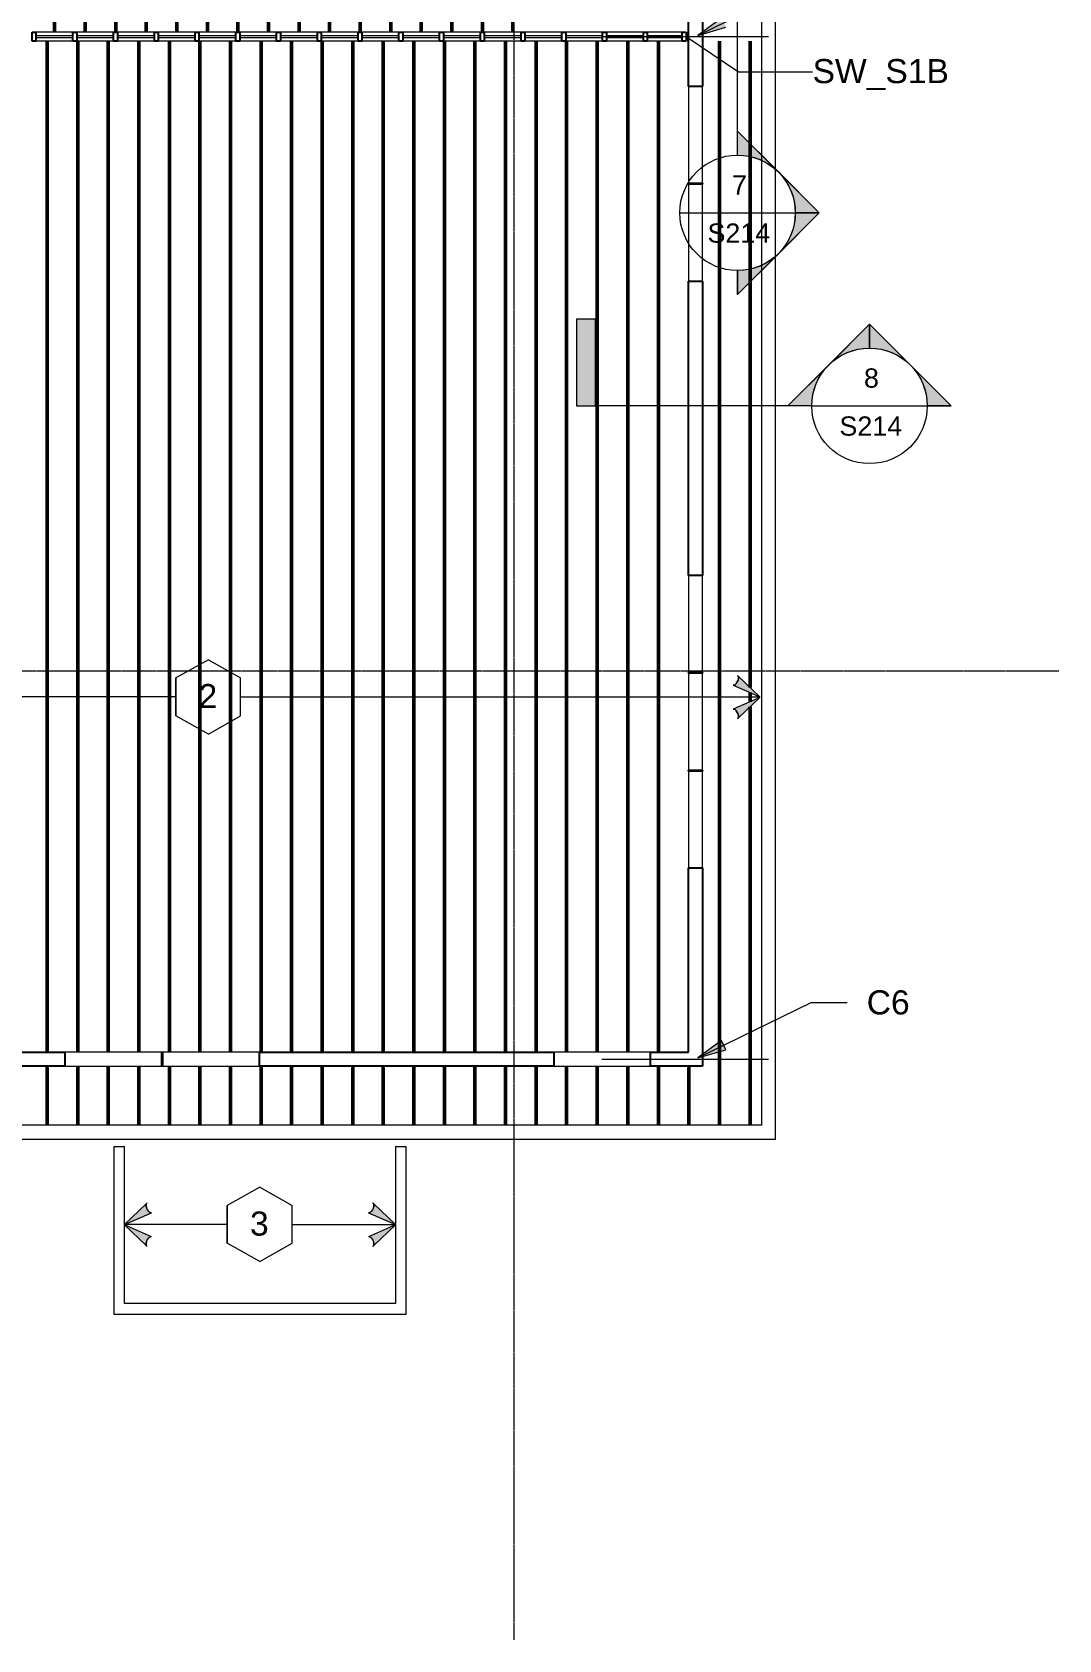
# Model space of a CAD drawing. Header units: inches. Extents: x -4036 to -1914, y 2 to 12338.
# Drawn here: x -2363 to -1959, y 9786 to 10418 of the extents above; entities that cross this region are included whole.
import ezdxf

# ---------------------------------------------------------------- set-up
doc = ezdxf.new("R2010")
doc.units = ezdxf.units.IN
doc.header["$MEASUREMENT"] = 0
doc.linetypes.add('Línea de rejilla', pattern=[0.875, 0.5, -0.125, 0.125, -0.125])
for name, color, linetype, lineweight in [('A-ANNO-NOTE', 131, 'Continuous', 9), ('A-DETL-GENF', 92, 'Continuous', 9), ('A-DETL-THIN', 151, 'Continuous', 9), ('A-GLAZ-CURT', 52, 'Continuous', 9), ('A-GLAZ-CWMG', 51, 'Continuous', 9), ('A-WALL', 113, 'Continuous', 9), ('A-WALL-IDEN', 211, 'Continuous', 9), ('G-ANNO-SYMB', 111, 'Continuous', 9), ('G-ANNO-TEXT', 231, 'Continuous', 9), ('I-WALL', 2, 'Continuous', 9), ('S-BEAM', 12, 'Continuous', 9), ('S-BEAM-ANLY', 10, 'Continuous', 50), ('S-GRID', 1, 'Continuous', 9)]:
    doc.layers.add(name, color=color, linetype=linetype, lineweight=lineweight)
doc.styles.add('Arial', font='arial.ttf', dxfattribs={"height": 9.448819})
doc.styles.add('Arial_2', font='arial.ttf', dxfattribs={"height": 7.559055})

# ---------------------------------------------------------------- blocks, each defined once
blk = doc.blocks.new('System Panel - PlyWood-764934-FRAMING PLAN - 2ND FLOOR')
at = {"layer": 'A-GLAZ-CURT', "lineweight": 18}
for p, q in [((-6.88, -0.5), (-6.88, 0.5)), ((-6.88, 0.5), (6.88, 0.5)), ((6.88, 0.5), (6.88, -0.5)), ((6.88, -0.5), (-6.88, -0.5))]:
    blk.add_line(p, q, dxfattribs=at)
blk = doc.blocks.new('System Panel - PlyWood-764936-FRAMING PLAN - 2ND FLOOR')
at = {"layer": 'A-GLAZ-CURT', "lineweight": 18}
for p, q in [((-7.25, -0.5), (-7.25, 0.5)), ((-7.25, 0.5), (7.25, 0.5)), ((7.25, 0.5), (7.25, -0.5)), ((7.25, -0.5), (-7.25, -0.5))]:
    blk.add_line(p, q, dxfattribs=at)
blk = doc.blocks.new('Rectangular Mullion - 3 1_2_-735840-FRAMING PLAN - 2ND FLOOR')
at = {"layer": 'A-GLAZ-CWMG'}
for p, q in [((-2918.07, 10459.04), (-2918.07, 10472.79)), ((-2914.57, 10459.04), (-2914.57, 10472.79))]:
    blk.add_line(p, q, dxfattribs=at)
blk = doc.blocks.new('Rectangular Mullion - 3 1_2_-735841-FRAMING PLAN - 2ND FLOOR')
at = {"layer": 'A-GLAZ-CWMG'}
for p, q in [((-3206.07, 10485.26), (-3206.07, 10499.76)), ((-3202.57, 10485.26), (-3202.57, 10499.76))]:
    blk.add_line(p, q, dxfattribs=at)
blk = doc.blocks.new('Rectangular Mullion - 3 1_2_-735870-FRAMING PLAN - 2ND FLOOR')
at = {"layer": 'A-GLAZ-CWMG', "lineweight": 25}
for p, q in [((-1.5, 1.75), (0, 1.75)), ((-1.5, -1.75), (-1.5, 1.75)), ((0, 1.75), (0, -1.75)), ((0, -1.75), (-1.5, -1.75))]:
    blk.add_line(p, q, dxfattribs=at)
blk = doc.blocks.new('Rectangular Mullion - 3 1_2_-735844-FRAMING PLAN - 2ND FLOOR')
at = {"layer": 'A-GLAZ-CWMG', "lineweight": 25}
for p, q in [((0.75, 1.75), (-0.75, 1.75)), ((-0.75, 1.75), (-0.75, -1.75)), ((0.75, -1.75), (0.75, 1.75)), ((-0.75, -1.75), (0.75, -1.75))]:
    blk.add_line(p, q, dxfattribs=at)
blk = doc.blocks.new('TRUSS - 24_-V81-FRAMING PLAN - 2ND FLOOR')
at = {"layer": 'S-BEAM'}
for p, q in [((-189.65, 0), (-212.8, 0)), ((212.8, 0), (-184.15, 0))]:
    blk.add_line(p, q, dxfattribs=at)
blk = doc.blocks.new('TRUSS - 24_-V82-FRAMING PLAN - 2ND FLOOR')
at = {"layer": 'S-BEAM'}
blk.add_line((-189.65, 0), (-212.8, 0), dxfattribs=at)
blk = doc.blocks.new('TRUSS - 24_-1506883-FRAMING PLAN - 2ND FLOOR')
at = {"layer": 'S-BEAM'}
blk.add_line((212.8, 0), (-212.8, 0), dxfattribs=at)
blk = doc.blocks.new('TRUSS - 24_-V85-FRAMING PLAN - 2ND FLOOR')
at = {"layer": 'S-BEAM'}
for p, q in [((-48.61, 0), (-212.8, 0)), ((-42.99, 0), (-46.61, 0)), ((212.8, 0), (-41, 0))]:
    blk.add_line(p, q, dxfattribs=at)
blk = doc.blocks.new('TRUSSES - TRUSSES-1430589-FRAMING PLAN - 2ND FLOOR')
at = {"layer": 'A-DETL-GENF'}
h = blk.add_hatch(color=256, dxfattribs=at)
h.paths.add_polyline_path([(-207.94, 8.4), (-216.54, 0.23), (-206.18, 4.79), (-206.39, 4.81), (-206.61, 4.9), (-206.85, 5.06), (-207.3, 5.53), (-207.7, 6.17), (-207.97, 6.89), (-208.08, 7.59), (-208.03, 8.17)], flags=0)
h.paths.add_polyline_path([(-216.54, 0), (-207.94, -8.17), (-208.03, -7.95), (-208.08, -7.68), (-208.05, -7.02), (-207.85, -6.3), (-207.51, -5.61), (-207.08, -5.04), (-206.61, -4.68), (-206.39, -4.59), (-206.18, -4.56), (-205.99, -4.6)], flags=0)
h = blk.add_hatch(color=256, dxfattribs=at)
h.paths.add_polyline_path([(207.94, 8.4), (208.03, 8.17), (208.08, 7.9), (208.05, 7.25), (207.85, 6.53), (207.51, 5.84), (207.08, 5.27), (206.61, 4.9), (206.39, 4.81), (206.18, 4.79), (205.99, 4.83), (216.54, 0.23)], flags=0)
h.paths.add_polyline_path([(216.54, 0), (206.18, -4.56), (206.39, -4.59), (206.61, -4.68), (206.85, -4.83), (207.3, -5.31), (207.7, -5.95), (207.97, -6.66), (208.08, -7.36), (208.03, -7.95), (207.94, -8.17), (212.49, -3.85)], flags=0)
for p, q in [((0, 14.61), (-12.61, 7.43)), ((0, 14.61), (12.85, 7.43)), ((-207.94, 8.4), (-216.54, 0.23)), ((-207.94, 8.4), (-207.66, 8.66)), ((-12.61, 7.43), (-12.61, -7.43)), ((12.85, -7.43), (12.85, 7.43)), ((12.85, 7.43), (12.85, -7.43)), ((207.94, 8.4), (207.66, 8.66)), ((216.54, 0.23), (207.94, 8.4)), ((-216.54, 0.23), (-205.99, 4.83)), ((-216.54, 0), (-207.94, -8.17)), ((-205.99, -4.6), (-216.54, 0)), ((-12.61, 0), (-216.54, 0)), ((12.85, 0), (216.54, 0)), ((205.99, 4.83), (216.54, 0.23)), ((216.54, 0), (205.99, -4.6)), ((207.94, -8.17), (216.54, 0)), ((-207.94, -8.17), (-207.66, -8.43)), ((0, -14.56), (-12.61, -7.43)), ((0, -14.56), (12.85, -7.43)), ((207.94, -8.17), (207.66, -8.43))]:
    blk.add_line(p, q, dxfattribs=at)
for centre, major_axis, start_param, end_param in [((-206.82, 6.74), (-0.84, 1.91), 0.527907, 1.031328), ((-206.82, 6.74), (-0.84, 1.91), 1.058732, 1.553534), ((-206.82, 6.74), (-0.84, 1.91), 0, 0.515859), ((206.82, 6.74), (0.84, 1.91), 5.767326, 6.283185), ((206.82, 6.74), (0.84, 1.91), 4.729651, 5.224453), ((206.82, 6.74), (0.84, 1.91), 5.251857, 5.755279), ((-206.82, 6.74), (-0.84, 1.91), 1.586991, 2.08013), ((-206.82, 6.74), (-0.84, 1.91), 2.111632, 2.609761), ((-206.82, 6.74), (-0.84, 1.91), 2.630892, 3.141593), ((206.82, 6.74), (0.84, 1.91), 3.141593, 3.652293), ((206.82, 6.74), (0.84, 1.91), 3.673425, 4.171554), ((206.82, 6.74), (0.84, 1.91), 4.203055, 4.696194), ((-206.82, -6.52), (0.84, 1.91), 1.588058, 2.082861), ((-206.82, -6.52), (0.84, 1.91), 1.061463, 1.554602), ((-206.82, -6.52), (0.84, 1.91), 0.531832, 1.029961), ((-206.82, -6.52), (0.84, 1.91), 0, 0.5107), ((206.82, -6.52), (-0.84, 1.91), 5.772485, 6.283185), ((206.82, -6.52), (-0.84, 1.91), 5.253224, 5.751353), ((206.82, -6.52), (-0.84, 1.91), 4.728584, 5.221723), ((206.82, -6.52), (-0.84, 1.91), 4.200325, 4.695127), ((-206.82, -6.52), (0.84, 1.91), 2.110265, 2.613686), ((-206.82, -6.52), (0.84, 1.91), 2.625734, 3.141593), ((206.82, -6.52), (-0.84, 1.91), 3.141593, 3.657452), ((206.82, -6.52), (-0.84, 1.91), 3.669499, 4.172921)]:
    blk.add_ellipse(centre, major_axis=major_axis, ratio=0.493649, start_param=start_param, end_param=end_param, dxfattribs=at)
for points, knots in [([(-205.99, 4.83), (-206.05, 4.81), (-206.17, 4.78), (-206.39, 4.8), (-206.61, 4.89), (-206.93, 5.1), (-207.32, 5.5), (-207.72, 6.16), (-208.02, 6.96), (-208.11, 7.64), (-208.05, 8.12), (-207.98, 8.31), (-207.94, 8.4)], [0, 0, 0, 0, 0.066667, 0.133333, 0.2, 0.266667, 0.4, 0.533333, 0.666667, 0.833333, 0.916667, 1, 1, 1, 1]), ([(207.94, 8.4), (207.97, 8.33), (208.03, 8.18), (208.1, 7.82), (208.07, 7.26), (207.87, 6.52), (207.54, 5.84), (207.14, 5.3), (206.73, 4.94), (206.39, 4.79), (206.15, 4.78), (206.04, 4.81), (205.99, 4.83)], [0, 0, 0, 0, 0.066667, 0.133333, 0.266667, 0.4, 0.533333, 0.65, 0.766667, 0.883333, 0.941667, 1, 1, 1, 1]), ([(-207.94, -8.17), (-207.97, -8.1), (-208.03, -7.96), (-208.1, -7.59), (-208.07, -7.03), (-207.87, -6.3), (-207.54, -5.62), (-207.14, -5.08), (-206.73, -4.71), (-206.39, -4.57), (-206.15, -4.55), (-206.04, -4.58), (-205.99, -4.6)], [0, 0, 0, 0, 0.066667, 0.133333, 0.266667, 0.4, 0.533333, 0.65, 0.766667, 0.883333, 0.941667, 1, 1, 1, 1]), ([(205.99, -4.6), (206.05, -4.58), (206.17, -4.55), (206.39, -4.57), (206.61, -4.67), (206.93, -4.87), (207.32, -5.28), (207.72, -5.93), (208.02, -6.73), (208.11, -7.41), (208.05, -7.9), (207.98, -8.09), (207.94, -8.17)], [0, 0, 0, 0, 0.066667, 0.133333, 0.2, 0.266667, 0.4, 0.533333, 0.666667, 0.833333, 0.916667, 1, 1, 1, 1])]:
    blk.add_open_spline(points, degree=3, knots=knots, dxfattribs=at)
blk = doc.blocks.new('TRUSSES - TRUSSES-1431472-FRAMING PLAN - 2ND FLOOR')
at = {"layer": 'A-DETL-GENF'}
h = blk.add_hatch(color=256, dxfattribs=at)
h.paths.add_polyline_path([(-44.56, 8.4), (-53.16, 0.23), (-42.8, 4.79), (-43.02, 4.81), (-43.24, 4.9), (-43.48, 5.06), (-43.93, 5.53), (-44.32, 6.17), (-44.59, 6.89), (-44.71, 7.59), (-44.65, 8.17)], flags=0)
h.paths.add_polyline_path([(-53.16, 0), (-44.56, -8.17), (-44.65, -7.95), (-44.7, -7.68), (-44.67, -7.02), (-44.48, -6.3), (-44.14, -5.61), (-43.71, -5.04), (-43.24, -4.68), (-43.02, -4.59), (-42.8, -4.56), (-42.62, -4.6), (-47.87, -2.31)], flags=0)
h = blk.add_hatch(color=256, dxfattribs=at)
h.paths.add_polyline_path([(44.56, 8.4), (44.65, 8.17), (44.7, 7.9), (44.67, 7.25), (44.48, 6.53), (44.14, 5.84), (43.71, 5.27), (43.24, 4.9), (43.02, 4.81), (42.8, 4.79), (42.62, 4.83), (53.16, 0.23)], flags=0)
h.paths.add_polyline_path([(53.16, 0), (42.8, -4.56), (43.02, -4.59), (43.24, -4.68), (43.48, -4.83), (43.93, -5.31), (44.32, -5.95), (44.59, -6.66), (44.71, -7.36), (44.65, -7.95), (44.56, -8.17)], flags=0)
for p, q in [((0, 14.61), (-12.61, 7.43)), ((0, 14.61), (12.85, 7.43)), ((-44.56, 8.4), (-53.16, 0.23)), ((-44.56, 8.4), (-44.29, 8.66)), ((-12.61, 7.43), (-12.61, -7.43)), ((12.85, -7.43), (12.85, 7.43)), ((12.85, 7.43), (12.85, -7.43)), ((44.56, 8.4), (44.29, 8.66)), ((53.16, 0.23), (44.56, 8.4)), ((-53.16, 0.23), (-42.62, 4.83)), ((-53.16, 0), (-44.56, -8.17)), ((-42.62, -4.6), (-53.16, 0)), ((-12.61, 0), (-53.16, 0)), ((12.85, 0), (53.16, 0)), ((42.62, 4.83), (53.16, 0.23)), ((53.16, 0), (42.62, -4.6)), ((44.56, -8.17), (53.16, 0)), ((-44.56, -8.17), (-44.29, -8.43)), ((0, -14.56), (-12.61, -7.43)), ((0, -14.56), (12.85, -7.43)), ((44.56, -8.17), (44.29, -8.43))]:
    blk.add_line(p, q, dxfattribs=at)
for centre, major_axis, start_param, end_param in [((-43.45, 6.74), (-0.84, 1.91), 0.527907, 1.031328), ((-43.45, 6.74), (-0.84, 1.91), 1.058732, 1.553534), ((-43.45, 6.74), (-0.84, 1.91), 0, 0.515859), ((43.45, 6.74), (0.84, 1.91), 5.767326, 6.283185), ((43.45, 6.74), (0.84, 1.91), 4.729651, 5.224453), ((43.45, 6.74), (0.84, 1.91), 5.251857, 5.755279), ((-43.45, 6.74), (-0.84, 1.91), 1.586991, 2.08013), ((-43.45, 6.74), (-0.84, 1.91), 2.111632, 2.609761), ((-43.45, 6.74), (-0.84, 1.91), 2.630892, 3.141593), ((43.45, 6.74), (0.84, 1.91), 3.141593, 3.652293), ((43.45, 6.74), (0.84, 1.91), 3.673425, 4.171554), ((43.45, 6.74), (0.84, 1.91), 4.203055, 4.696194), ((-43.45, -6.52), (0.84, 1.91), 1.588058, 2.082861), ((-43.45, -6.52), (0.84, 1.91), 1.061463, 1.554602), ((-43.45, -6.52), (0.84, 1.91), 0.531832, 1.029961), ((-43.45, -6.52), (0.84, 1.91), 0, 0.5107), ((43.45, -6.52), (-0.84, 1.91), 5.772485, 6.283185), ((43.45, -6.52), (-0.84, 1.91), 5.253224, 5.751353), ((43.45, -6.52), (-0.84, 1.91), 4.728584, 5.221723), ((43.45, -6.52), (-0.84, 1.91), 4.200325, 4.695127), ((-43.45, -6.52), (0.84, 1.91), 2.110265, 2.613686), ((-43.45, -6.52), (0.84, 1.91), 2.625734, 3.141593), ((43.45, -6.52), (-0.84, 1.91), 3.141593, 3.657452), ((43.45, -6.52), (-0.84, 1.91), 3.669499, 4.172921)]:
    blk.add_ellipse(centre, major_axis=major_axis, ratio=0.493649, start_param=start_param, end_param=end_param, dxfattribs=at)
for points, knots in [([(-42.62, 4.83), (-42.68, 4.81), (-42.8, 4.78), (-43.01, 4.8), (-43.24, 4.89), (-43.55, 5.1), (-43.94, 5.5), (-44.34, 6.16), (-44.64, 6.96), (-44.74, 7.64), (-44.68, 8.12), (-44.61, 8.31), (-44.56, 8.4)], [0, 0, 0, 0, 0.066667, 0.133333, 0.2, 0.266667, 0.4, 0.533333, 0.666667, 0.833333, 0.916667, 1, 1, 1, 1]), ([(44.56, 8.4), (44.6, 8.33), (44.66, 8.18), (44.73, 7.82), (44.7, 7.26), (44.5, 6.52), (44.17, 5.84), (43.77, 5.3), (43.36, 4.94), (43.02, 4.79), (42.78, 4.78), (42.67, 4.81), (42.62, 4.83)], [0, 0, 0, 0, 0.066667, 0.133333, 0.266667, 0.4, 0.533333, 0.65, 0.766667, 0.883333, 0.941667, 1, 1, 1, 1]), ([(-44.56, -8.17), (-44.6, -8.1), (-44.66, -7.96), (-44.73, -7.59), (-44.7, -7.03), (-44.5, -6.3), (-44.17, -5.62), (-43.77, -5.08), (-43.36, -4.71), (-43.02, -4.57), (-42.78, -4.55), (-42.67, -4.58), (-42.62, -4.6)], [0, 0, 0, 0, 0.066667, 0.133333, 0.266667, 0.4, 0.533333, 0.65, 0.766667, 0.883333, 0.941667, 1, 1, 1, 1]), ([(42.62, -4.6), (42.68, -4.58), (42.8, -4.55), (43.01, -4.57), (43.24, -4.67), (43.55, -4.87), (43.94, -5.28), (44.34, -5.93), (44.64, -6.73), (44.74, -7.41), (44.68, -7.9), (44.61, -8.09), (44.56, -8.17)], [0, 0, 0, 0, 0.066667, 0.133333, 0.2, 0.266667, 0.4, 0.533333, 0.666667, 0.833333, 0.916667, 1, 1, 1, 1])]:
    blk.add_open_spline(points, degree=3, knots=knots, dxfattribs=at)
blk = doc.blocks.new('Vista de diseño - Extremo inicial de sección - Rellenado-1561-FRAMING PLAN - 2ND FLOOR')
at = {"layer": 'G-ANNO-SYMB'}
h = blk.add_hatch(color=256, dxfattribs=at)
edge = h.paths.add_edge_path(flags=0)
edge.add_line((-0.2362, 0.3341), (-0.2362, 0.2362))
edge.add_arc((-0.2362, 0), 0.2362, 90, 135)
edge.add_line((-0.4033, 0.167), (-0.2362, 0.3341))
h = blk.add_hatch(color=256, dxfattribs=at)
edge = h.paths.add_edge_path(flags=0)
edge.add_line((-0.2362, 0.3341), (-0.0692, 0.167))
edge.add_arc((-0.2362, 0), 0.2362, 45, 90)
edge.add_line((-0.2362, 0.2362), (-0.2362, 0.3341))
h = blk.add_hatch(color=256, dxfattribs=at)
edge = h.paths.add_edge_path(flags=0)
edge.add_line((-0.5703, 0), (-0.4033, 0.167))
edge.add_arc((-0.2362, 0), 0.2362, 135, 180)
edge.add_line((-0.4724, 0), (-0.5703, 0))
h = blk.add_hatch(color=256, dxfattribs=at)
edge = h.paths.add_edge_path(flags=0)
edge.add_line((0.0978, 0), (0, 0))
edge.add_arc((-0.2362, 0), 0.2362, 360, 405)
edge.add_line((-0.0692, 0.167), (0.0978, 0))
for p, q in [((-0.2362, 0.3341), (-0.5703, 0)), ((-0.2362, 0.3341), (-0.4033, 0.167)), ((-0.2362, 0.3341), (0.0978, 0)), ((-0.2362, 0.2362), (-0.2362, 0.3341)), ((-0.2362, 0.3341), (-0.2362, 0.2362)), ((-0.0692, 0.167), (-0.2362, 0.3341)), ((-0.4033, 0.167), (-0.5703, 0)), ((0.0978, 0), (-0.0692, 0.167)), ((-0.5703, 0), (-0.4724, 0)), ((0, 0), (0.0978, 0)), ((-0.4724, 0), (-0.5703, 0)), ((0, 0), (0.0978, 0))]:
    blk.add_line(p, q, dxfattribs=at)
for start, end in [(360, 180), (90, 135), (45, 90), (135, 180), (360, 45), (180, 360)]:
    blk.add_arc((-0.2362, 0), 0.2362, start, end, dxfattribs=at)
blk = doc.blocks.new('Vista de diseño - Extremo final de sección - Rellenado-14997-FRAMING PLAN - 2ND FLOOR')
at = {"layer": 'G-ANNO-SYMB'}
blk.add_hatch(color=256, dxfattribs=at).paths.add_polyline_path([(0, 0.3543), (0, 0), (-0.0787, 0), (-0.0787, 0.3543)], flags=0)
for p, q in [((0, 0.3543), (-0.0787, 0.3543)), ((-0.0787, 0.3543), (-0.0787, 0)), ((0, 0), (0, 0.3543)), ((-0.0787, 0), (0, 0))]:
    blk.add_line(p, q, dxfattribs=at)

msp = doc.modelspace()

# ---------------------------------------------------------------- hatches: boundary and pattern name
at = {"layer": 'G-ANNO-TEXT'}
for points in [[(-2101.19, 10416.28), (-2090.13, 10419.47), (-2091.89, 10423.06)], [(-2101.19, 10014.83), (-2090.13, 10018.02), (-2091.89, 10021.61)]]:
    msp.add_hatch(color=50, dxfattribs=at).paths.add_polyline_path(points, flags=0)

# ---------------------------------------------------------------- linework, layer by layer
at = {"layer": 'A-DETL-THIN'}
for p, q in [((-2138.91, 10415.79), (-2073.42, 10415.79)), ((-2138.91, 10014.34), (-2073.42, 10014.34))]:
    msp.add_line(p, q, dxfattribs=at)
at = {"layer": 'A-WALL'}
for p, q in [((-2330.52, 9980), (-2330.52, 9914.19)), ((-2330.52, 9980), (-2326.27, 9980)), ((-2326.27, 9918.44), (-2326.27, 9980)), ((-2219.95, 9980), (-2219.95, 9918.44)), ((-2219.95, 9980), (-2215.7, 9980)), ((-2215.7, 9914.19), (-2215.7, 9980)), ((-2219.95, 9918.44), (-2326.27, 9918.44)), ((-2330.52, 9914.19), (-2215.7, 9914.19))]:
    msp.add_line(p, q, dxfattribs=at)
at = {"layer": 'A-WALL-IDEN'}
for p, q in [((-2105.75, 10415.79), (-2085.24, 10402.02)), ((-2085.24, 10402.02), (-2056.13, 10402.02))]:
    msp.add_line(p, q, dxfattribs=at)
at = {"layer": 'G-ANNO-SYMB'}
for p, q in [((-2085.59, 10369.28), (-2085.59, 10454.14)), ((-2108.26, 10346.6), (-2062.91, 10346.6)), ((-2056.45, 10270.82), (-2141.31, 10270.82)), ((-2056.45, 10270.82), (-2011.09, 10270.82))]:
    msp.add_line(p, q, dxfattribs=at)
at = {"layer": 'G-ANNO-TEXT', "color": 50}
for p, q in [((-2101.19, 10416.28), (-2056.7, 10438.06)), ((-2091.89, 10423.06), (-2101.19, 10416.28)), ((-2101.19, 10416.28), (-2090.13, 10419.47)), ((-2101.19, 10014.83), (-2056.7, 10036.61)), ((-2056.7, 10036.61), (-2042.55, 10036.61)), ((-2091.89, 10021.61), (-2101.19, 10014.83)), ((-2101.19, 10014.83), (-2090.13, 10018.02)), ((-2090.13, 10018.02), (-2091.89, 10021.61))]:
    msp.add_line(p, q, dxfattribs=at)
at = {"layer": 'I-WALL'}
for p, q in [((-2070.67, 9982.94), (-2070.67, 10848.64)), ((-2076.17, 10843.14), (-2076.17, 9988.44)), ((-2104.82, 10396.21), (-2104.82, 10358.19)), ((-2099.32, 10358.19), (-2099.32, 10396.21)), ((-2104.82, 10357.81), (-2104.82, 10319.79)), ((-2099.32, 10319.79), (-2099.32, 10357.81)), ((-2104.82, 10204.21), (-2104.82, 10166.19)), ((-2099.32, 10166.19), (-2099.32, 10204.21)), ((-2104.82, 10165.81), (-2104.82, 10127.79)), ((-2099.32, 10127.79), (-2099.32, 10165.81)), ((-2104.82, 10127.41), (-2104.82, 10089.39)), ((-2099.32, 10089.39), (-2099.32, 10127.41)), ((-2311.71, 10017.09), (-2349.74, 10017.09)), ((-2349.74, 10011.59), (-2311.71, 10011.59)), ((-2273.31, 10017.09), (-2311.34, 10017.09)), ((-2311.34, 10011.59), (-2273.31, 10011.59)), ((-2119.71, 10017.09), (-2157.74, 10017.09)), ((-2157.74, 10011.59), (-2119.71, 10011.59)), ((-2076.17, 9988.44), (-2515.72, 9988.44)), ((-2521.22, 9982.94), (-2070.67, 9982.94))]:
    msp.add_line(p, q, dxfattribs=at)
at = {"layer": 'I-WALL', "lineweight": 25}
for p, q in [((-2104.82, 10396.21), (-2104.82, 10473.39)), ((-2099.32, 10473.39), (-2099.32, 10396.21)), ((-2099.32, 10396.21), (-2104.82, 10396.21)), ((-2104.82, 10357.81), (-2104.82, 10358.19)), ((-2104.82, 10358.19), (-2099.32, 10358.19)), ((-2099.32, 10358.19), (-2099.32, 10357.81)), ((-2099.32, 10357.81), (-2104.82, 10357.81)), ((-2104.82, 10204.21), (-2104.82, 10319.79)), ((-2104.82, 10319.79), (-2099.32, 10319.79)), ((-2099.32, 10319.79), (-2099.32, 10204.21)), ((-2099.32, 10204.21), (-2104.82, 10204.21)), ((-2104.82, 10165.81), (-2104.82, 10166.19)), ((-2104.82, 10166.19), (-2099.32, 10166.19)), ((-2099.32, 10165.81), (-2104.82, 10165.81)), ((-2099.32, 10166.19), (-2099.32, 10165.81)), ((-2104.82, 10127.41), (-2104.82, 10127.79)), ((-2104.82, 10127.79), (-2099.32, 10127.79)), ((-2099.32, 10127.41), (-2104.82, 10127.41)), ((-2099.32, 10127.79), (-2099.32, 10127.41)), ((-2104.82, 10017.09), (-2104.82, 10089.39)), ((-2104.82, 10089.39), (-2099.32, 10089.39)), ((-2099.32, 10089.39), (-2099.32, 10011.59)), ((-2407.71, 10017.09), (-2349.74, 10017.09)), ((-2349.74, 10011.59), (-2407.71, 10011.59)), ((-2349.74, 10017.09), (-2349.74, 10011.59)), ((-2311.71, 10011.59), (-2311.71, 10017.09)), ((-2311.71, 10017.09), (-2311.34, 10017.09)), ((-2311.34, 10011.59), (-2311.71, 10011.59)), ((-2311.34, 10017.09), (-2311.34, 10011.59)), ((-2273.31, 10011.59), (-2273.31, 10017.09)), ((-2273.31, 10017.09), (-2157.74, 10017.09)), ((-2157.74, 10011.59), (-2273.31, 10011.59)), ((-2157.74, 10017.09), (-2157.74, 10011.59)), ((-2119.71, 10011.59), (-2119.71, 10017.09)), ((-2119.71, 10017.09), (-2104.82, 10017.09)), ((-2099.32, 10011.59), (-2119.71, 10011.59))]:
    msp.add_line(p, q, dxfattribs=at)
at = {"layer": 'S-BEAM-ANLY', "color": 7}
for p, q in [((-2353.77, 10417.54), (-2353.77, 10447.54)), ((-2341.77, 10417.54), (-2341.77, 10447.54)), ((-2329.77, 10417.54), (-2329.77, 10447.54)), ((-2317.77, 10417.54), (-2317.77, 10447.54)), ((-2305.77, 10417.54), (-2305.77, 10447.54)), ((-2293.77, 10417.54), (-2293.77, 10447.54)), ((-2281.77, 10417.54), (-2281.77, 10447.54)), ((-2269.77, 10417.54), (-2269.77, 10447.54)), ((-2257.77, 10417.54), (-2257.77, 10447.54)), ((-2245.77, 10417.54), (-2245.77, 10447.54)), ((-2233.77, 10417.54), (-2233.77, 10447.54)), ((-2221.77, 10417.54), (-2221.77, 10447.54)), ((-2209.77, 10417.54), (-2209.77, 10447.54)), ((-2197.77, 10417.54), (-2197.77, 10447.54)), ((-2185.77, 10417.54), (-2185.77, 10447.54)), ((-2173.77, 10417.54), (-2173.77, 10447.54)), ((-2356.69, 10384.04), (-2356.69, 10414.04)), ((-2344.69, 10384.04), (-2344.69, 10414.04)), ((-2332.69, 10384.04), (-2332.69, 10414.04)), ((-2320.69, 10384.04), (-2320.69, 10414.04)), ((-2308.69, 10384.04), (-2308.69, 10414.04)), ((-2296.69, 10384.04), (-2296.69, 10414.04)), ((-2284.69, 10384.04), (-2284.69, 10414.04)), ((-2272.69, 10384.04), (-2272.69, 10414.04)), ((-2260.69, 10384.04), (-2260.69, 10414.04)), ((-2248.69, 10384.04), (-2248.69, 10414.04)), ((-2236.69, 10384.04), (-2236.69, 10414.04)), ((-2224.69, 10384.04), (-2224.69, 10414.04)), ((-2212.69, 10384.04), (-2212.69, 10414.04)), ((-2200.69, 10384.04), (-2200.69, 10414.04)), ((-2188.69, 10384.04), (-2188.69, 10414.04)), ((-2176.69, 10384.04), (-2176.69, 10414.04)), ((-2164.69, 10384.04), (-2164.69, 10414.04)), ((-2152.69, 10384.04), (-2152.69, 10414.04)), ((-2140.69, 10384.04), (-2140.69, 10414.04)), ((-2128.69, 10384.04), (-2128.69, 10414.04)), ((-2116.69, 10384.04), (-2116.69, 10414.04)), ((-2092.69, 10384.04), (-2092.69, 10414.04)), ((-2080.69, 10384.04), (-2080.69, 10414.04)), ((-2356.69, 10018.44), (-2356.69, 10384.04)), ((-2344.69, 10018.44), (-2344.69, 10384.04)), ((-2332.69, 10018.44), (-2332.69, 10384.04)), ((-2320.69, 10018.44), (-2320.69, 10384.04)), ((-2308.69, 10018.44), (-2308.69, 10384.04)), ((-2296.69, 10018.44), (-2296.69, 10384.04)), ((-2284.69, 10018.44), (-2284.69, 10384.04)), ((-2272.69, 10018.44), (-2272.69, 10384.04)), ((-2260.69, 10018.44), (-2260.69, 10384.04)), ((-2248.69, 10018.44), (-2248.69, 10384.04)), ((-2236.69, 10018.44), (-2236.69, 10384.04)), ((-2224.69, 10018.44), (-2224.69, 10384.04)), ((-2212.69, 10018.44), (-2212.69, 10384.04)), ((-2200.69, 10018.44), (-2200.69, 10384.04)), ((-2188.69, 10018.44), (-2188.69, 10384.04)), ((-2176.69, 10018.44), (-2176.69, 10384.04)), ((-2164.69, 10018.44), (-2164.69, 10384.04)), ((-2152.69, 10018.44), (-2152.69, 10384.04)), ((-2140.69, 10018.44), (-2140.69, 10384.04)), ((-2128.69, 10018.44), (-2128.69, 10384.04)), ((-2116.69, 10018.44), (-2116.69, 10384.04)), ((-2092.69, 10018.44), (-2092.69, 10384.04)), ((-2080.69, 10160.24), (-2080.69, 10384.04)), ((-2080.69, 10154.63), (-2080.69, 10158.25)), ((-2080.69, 10018.44), (-2080.69, 10152.63)), ((-2356.69, 10017.09), (-2356.69, 10018.44)), ((-2344.69, 10017.09), (-2344.69, 10018.44)), ((-2332.69, 10017.09), (-2332.69, 10018.44)), ((-2320.69, 10017.09), (-2320.69, 10018.44)), ((-2308.69, 10017.09), (-2308.69, 10018.44)), ((-2296.69, 10017.09), (-2296.69, 10018.44)), ((-2284.69, 10017.09), (-2284.69, 10018.44)), ((-2272.69, 10017.09), (-2272.69, 10018.44)), ((-2260.69, 10017.09), (-2260.69, 10018.44)), ((-2248.69, 10017.09), (-2248.69, 10018.44)), ((-2236.69, 10017.09), (-2236.69, 10018.44)), ((-2224.69, 10017.09), (-2224.69, 10018.44)), ((-2212.69, 10017.09), (-2212.69, 10018.44)), ((-2200.69, 10017.09), (-2200.69, 10018.44)), ((-2188.69, 10017.09), (-2188.69, 10018.44)), ((-2176.69, 10017.09), (-2176.69, 10018.44)), ((-2164.69, 10017.09), (-2164.69, 10018.44)), ((-2152.69, 10017.09), (-2152.69, 10018.44)), ((-2140.69, 10017.09), (-2140.69, 10018.44)), ((-2128.69, 10017.09), (-2128.69, 10018.44)), ((-2116.69, 10017.09), (-2116.69, 10018.44)), ((-2092.69, 9988.44), (-2092.69, 10018.44)), ((-2080.69, 9988.44), (-2080.69, 10018.44)), ((-2356.69, 9988.44), (-2356.69, 10011.59)), ((-2344.69, 9988.44), (-2344.69, 10011.59)), ((-2332.69, 9988.44), (-2332.69, 10011.59)), ((-2320.69, 9988.44), (-2320.69, 10011.59)), ((-2308.69, 9988.44), (-2308.69, 10011.59)), ((-2296.69, 9988.44), (-2296.69, 10011.59)), ((-2284.69, 9988.44), (-2284.69, 10011.59)), ((-2272.69, 9988.44), (-2272.69, 10011.59)), ((-2260.69, 9988.44), (-2260.69, 10011.59)), ((-2248.69, 9988.44), (-2248.69, 10011.59)), ((-2236.69, 9988.44), (-2236.69, 10011.59)), ((-2224.69, 9988.44), (-2224.69, 10011.59)), ((-2212.69, 9988.44), (-2212.69, 10011.59)), ((-2200.69, 9988.44), (-2200.69, 10011.59)), ((-2188.69, 9988.44), (-2188.69, 10011.59)), ((-2176.69, 9988.44), (-2176.69, 10011.59)), ((-2164.69, 9988.44), (-2164.69, 10011.59)), ((-2152.69, 9988.44), (-2152.69, 10011.59)), ((-2140.69, 9988.44), (-2140.69, 10011.59)), ((-2128.69, 9988.44), (-2128.69, 10011.59)), ((-2116.69, 9988.44), (-2116.69, 10011.59)), ((-2104.69, 9988.44), (-2104.69, 10011.59))]:
    msp.add_line(p, q, dxfattribs=at)
at = {"layer": 'S-GRID', "linetype": 'Línea de rejilla'}
for p, q in [((-2173.32, 9786.33), (-2173.32, 12288.56)), ((-1959.43, 10166.6), (-3987.13, 10166.6))]:
    msp.add_line(p, q, dxfattribs=at)

# ---------------------------------------------------------------- block references
at = {"layer": 'A-DETL-GENF', "rotation": 180}
for name, p in [('TRUSSES - TRUSSES-1430589-FRAMING PLAN - 2ND FLOOR', (-2293.33, 10156.55)), ('TRUSSES - TRUSSES-1431472-FRAMING PLAN - 2ND FLOOR', (-2273.11, 9949.45))]:
    msp.add_blockref(name, p, dxfattribs=at)
at = {"layer": 'A-GLAZ-CURT', "rotation": 180}
for name, p in [('System Panel - PlyWood-764936-FRAMING PLAN - 2ND FLOOR', (-2353.82, 10415.79)), ('System Panel - PlyWood-764936-FRAMING PLAN - 2ND FLOOR', (-2337.82, 10415.79)), ('System Panel - PlyWood-764936-FRAMING PLAN - 2ND FLOOR', (-2321.82, 10415.79)), ('System Panel - PlyWood-764936-FRAMING PLAN - 2ND FLOOR', (-2305.82, 10415.79)), ('System Panel - PlyWood-764936-FRAMING PLAN - 2ND FLOOR', (-2289.82, 10415.79)), ('System Panel - PlyWood-764936-FRAMING PLAN - 2ND FLOOR', (-2273.82, 10415.79)), ('System Panel - PlyWood-764936-FRAMING PLAN - 2ND FLOOR', (-2257.82, 10415.79)), ('System Panel - PlyWood-764936-FRAMING PLAN - 2ND FLOOR', (-2241.82, 10415.79)), ('System Panel - PlyWood-764936-FRAMING PLAN - 2ND FLOOR', (-2225.82, 10415.79)), ('System Panel - PlyWood-764936-FRAMING PLAN - 2ND FLOOR', (-2209.82, 10415.79)), ('System Panel - PlyWood-764936-FRAMING PLAN - 2ND FLOOR', (-2193.82, 10415.79)), ('System Panel - PlyWood-764936-FRAMING PLAN - 2ND FLOOR', (-2177.82, 10415.79)), ('System Panel - PlyWood-764936-FRAMING PLAN - 2ND FLOOR', (-2161.82, 10415.79)), ('System Panel - PlyWood-764936-FRAMING PLAN - 2ND FLOOR', (-2145.82, 10415.79)), ('System Panel - PlyWood-764936-FRAMING PLAN - 2ND FLOOR', (-2129.82, 10415.79)), ('System Panel - PlyWood-764934-FRAMING PLAN - 2ND FLOOR', (-2114.2, 10415.79))]:
    msp.add_blockref(name, p, dxfattribs=at)
at = {"layer": 'A-GLAZ-CWMG', "extrusion": (0, 0, -1)}
for p in [(2361.82, 10415.79), (2345.82, 10415.79), (2329.82, 10415.79), (2313.82, 10415.79), (2297.82, 10415.79), (2281.82, 10415.79), (2265.82, 10415.79), (2249.82, 10415.79), (2233.82, 10415.79), (2217.82, 10415.79), (2201.82, 10415.79), (2185.82, 10415.79), (2169.82, 10415.79), (2153.82, 10415.79), (2137.82, 10415.79), (2121.82, 10415.79)]:
    msp.add_blockref('Rectangular Mullion - 3 1_2_-735844-FRAMING PLAN - 2ND FLOOR', p, dxfattribs=at)
at = {"layer": 'A-GLAZ-CWMG'}
for name, p, rotation in [('Rectangular Mullion - 3 1_2_-735841-FRAMING PLAN - 2ND FLOOR', (8138.69, 13620.11), 90), ('Rectangular Mullion - 3 1_2_-735841-FRAMING PLAN - 2ND FLOOR', (8154.69, 13620.11), 90), ('Rectangular Mullion - 3 1_2_-735841-FRAMING PLAN - 2ND FLOOR', (8170.69, 13620.11), 90), ('Rectangular Mullion - 3 1_2_-735841-FRAMING PLAN - 2ND FLOOR', (8186.69, 13620.11), 90), ('Rectangular Mullion - 3 1_2_-735841-FRAMING PLAN - 2ND FLOOR', (8202.69, 13620.11), 90), ('Rectangular Mullion - 3 1_2_-735841-FRAMING PLAN - 2ND FLOOR', (8218.69, 13620.11), 89.99999999999511), ('Rectangular Mullion - 3 1_2_-735841-FRAMING PLAN - 2ND FLOOR', (8234.69, 13620.11), 90), ('Rectangular Mullion - 3 1_2_-735841-FRAMING PLAN - 2ND FLOOR', (8250.69, 13620.11), 90), ('Rectangular Mullion - 3 1_2_-735841-FRAMING PLAN - 2ND FLOOR', (8266.69, 13620.11), 90), ('Rectangular Mullion - 3 1_2_-735841-FRAMING PLAN - 2ND FLOOR', (8282.69, 13620.11), 90), ('Rectangular Mullion - 3 1_2_-735841-FRAMING PLAN - 2ND FLOOR', (8298.69, 13620.11), 90), ('Rectangular Mullion - 3 1_2_-735841-FRAMING PLAN - 2ND FLOOR', (8314.69, 13620.11), 90), ('Rectangular Mullion - 3 1_2_-735841-FRAMING PLAN - 2ND FLOOR', (8330.69, 13620.11), 90), ('Rectangular Mullion - 3 1_2_-735841-FRAMING PLAN - 2ND FLOOR', (8346.69, 13620.11), 90), ('Rectangular Mullion - 3 1_2_-735841-FRAMING PLAN - 2ND FLOOR', (8362.69, 13620.11), 90), ('Rectangular Mullion - 3 1_2_-735840-FRAMING PLAN - 2ND FLOOR', (8351.72, 13332.11), 90)]:
    msp.add_blockref(name, p, dxfattribs=dict(at, rotation=rotation))
msp.add_blockref('Rectangular Mullion - 3 1_2_-735870-FRAMING PLAN - 2ND FLOOR', (-2105.82, 10415.79), dxfattribs=at)
at = {"layer": 'G-ANNO-SYMB', "extrusion": (0, 0, -1), "xscale": 95.99999999999994, "yscale": 95.99999999999994, "zscale": 95.99999999999994, "rotation": 90.00000000000001}
msp.add_blockref('Vista de diseño - Extremo inicial de sección - Rellenado-1561-FRAMING PLAN - 2ND FLOOR', (2085.59, 10369.28), dxfattribs=at)
at = {"layer": 'G-ANNO-SYMB', "xscale": 95.99999999999994, "yscale": 95.99999999999994, "zscale": 95.99999999999994}
msp.add_blockref('Vista de diseño - Extremo final de sección - Rellenado-14997-FRAMING PLAN - 2ND FLOOR', (-2141.31, 10270.82), dxfattribs=at)
at = {"layer": 'G-ANNO-SYMB', "extrusion": (0, 0, -1), "xscale": 95.99999999999994, "yscale": 95.99999999999994, "zscale": 95.99999999999994}
msp.add_blockref('Vista de diseño - Extremo inicial de sección - Rellenado-1561-FRAMING PLAN - 2ND FLOOR', (2056.45, 10270.82), dxfattribs=at)
at = {"layer": 'S-BEAM', "rotation": 90.00000000000041}
for name, p in [('TRUSS - 24_-V81-FRAMING PLAN - 2ND FLOOR', (-2356.69, 10201.24)), ('TRUSS - 24_-V81-FRAMING PLAN - 2ND FLOOR', (-2344.69, 10201.24)), ('TRUSS - 24_-V81-FRAMING PLAN - 2ND FLOOR', (-2332.69, 10201.24)), ('TRUSS - 24_-V81-FRAMING PLAN - 2ND FLOOR', (-2320.69, 10201.24)), ('TRUSS - 24_-V81-FRAMING PLAN - 2ND FLOOR', (-2308.69, 10201.24)), ('TRUSS - 24_-V81-FRAMING PLAN - 2ND FLOOR', (-2296.69, 10201.24)), ('TRUSS - 24_-V81-FRAMING PLAN - 2ND FLOOR', (-2284.69, 10201.24)), ('TRUSS - 24_-V81-FRAMING PLAN - 2ND FLOOR', (-2272.69, 10201.24)), ('TRUSS - 24_-V81-FRAMING PLAN - 2ND FLOOR', (-2260.69, 10201.24)), ('TRUSS - 24_-V81-FRAMING PLAN - 2ND FLOOR', (-2248.69, 10201.24)), ('TRUSS - 24_-V81-FRAMING PLAN - 2ND FLOOR', (-2236.69, 10201.24)), ('TRUSS - 24_-V81-FRAMING PLAN - 2ND FLOOR', (-2224.69, 10201.24)), ('TRUSS - 24_-V81-FRAMING PLAN - 2ND FLOOR', (-2212.69, 10201.24)), ('TRUSS - 24_-V81-FRAMING PLAN - 2ND FLOOR', (-2200.69, 10201.24)), ('TRUSS - 24_-V81-FRAMING PLAN - 2ND FLOOR', (-2188.69, 10201.24)), ('TRUSS - 24_-V81-FRAMING PLAN - 2ND FLOOR', (-2176.69, 10201.24)), ('TRUSS - 24_-V81-FRAMING PLAN - 2ND FLOOR', (-2164.69, 10201.24)), ('TRUSS - 24_-V81-FRAMING PLAN - 2ND FLOOR', (-2152.69, 10201.24)), ('TRUSS - 24_-V81-FRAMING PLAN - 2ND FLOOR', (-2140.69, 10201.24)), ('TRUSS - 24_-V81-FRAMING PLAN - 2ND FLOOR', (-2128.69, 10201.24)), ('TRUSS - 24_-V81-FRAMING PLAN - 2ND FLOOR', (-2116.69, 10201.24)), ('TRUSS - 24_-1506883-FRAMING PLAN - 2ND FLOOR', (-2092.69, 10201.24)), ('TRUSS - 24_-V85-FRAMING PLAN - 2ND FLOOR', (-2080.69, 10201.24)), ('TRUSS - 24_-V82-FRAMING PLAN - 2ND FLOOR', (-2104.69, 10201.24))]:
    msp.add_blockref(name, p, dxfattribs=at)

# ---------------------------------------------------------------- texts
at = {"layer": 'A-ANNO-NOTE', "char_height": 9.45, "width": 8.787, "attachment_point": 1, "style": 'Arial'}
for s, insert in [('2', (-2297.25, 10161.6)), ('3', (-2277.03, 9954.5))]:
    msp.add_mtext(s, dxfattribs=dict(at, insert=insert))
at = {"layer": 'A-WALL-IDEN', "insert": (-2056.13, 10406.97), "char_height": 9.449, "width": 65.145, "attachment_point": 1, "style": 'Arial'}
msp.add_mtext('SW_S1B', dxfattribs=at)
at = {"layer": 'G-ANNO-SYMB', "attachment_point": 1, "style": 'Arial_2'}
for s, insert, char_height, width in [('7', (-2087.77, 10361.3), 7.56, 7.272), ('S214', (-2097.41, 10342.44), 7.559, 30.603), ('8', (-2035.95, 10285.52), 7.56, 7.272), ('S214', (-2045.59, 10266.67), 7.559, 30.603)]:
    msp.add_mtext(s, dxfattribs=dict(at, insert=insert, char_height=char_height, width=width))
at = {"layer": 'G-ANNO-TEXT', "color": 7, "insert": (-2034.87, 10041.34), "char_height": 9.449, "width": 20.301, "attachment_point": 1, "style": 'Arial'}
msp.add_mtext('C6', dxfattribs=at)

doc.saveas('drawing.dxf')
